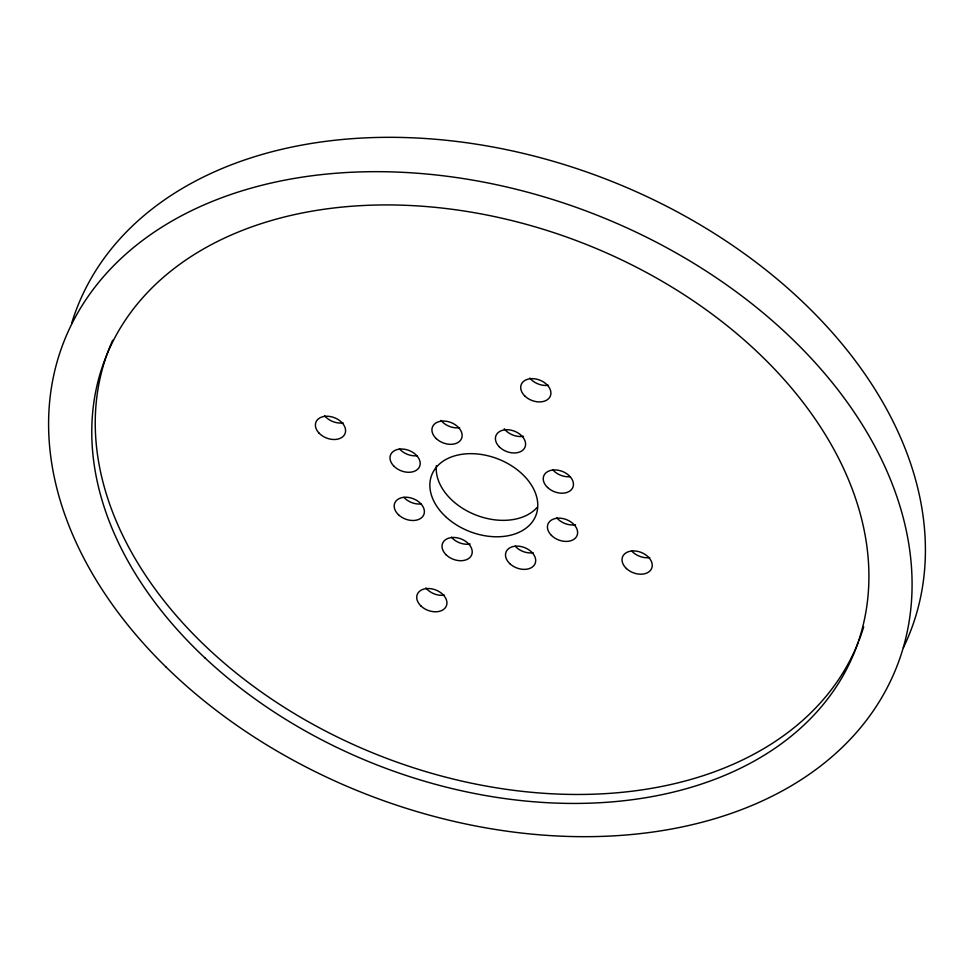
<?xml version="1.0" encoding="UTF-8"?>
<svg xmlns="http://www.w3.org/2000/svg" width="974" height="974" viewBox="0 0 974 974"><rect width="100%" height="100%" fill="white"/><g stroke="black" fill="none" stroke-linecap="round" stroke-linejoin="round"><path stroke-width="1.46" d="M537.149 507.393A55.883 38.96 21.2 0 1 474.472 514.455A55.883 38.96 21.2 0 1 436.376 465.742M470.138 544.028A15.645 10.909 21.2 0 1 451.412 537.185M533.18 552.769A15.645 10.909 21.2 0 1 515.173 546.183M575.537 524.73A15.645 10.909 21.2 0 1 556.811 517.888M570.046 476.7A15.645 10.909 21.2 0 1 552.915 470.004M523.513 436.291A15.645 10.909 21.2 0 1 504.24 428.767M459.618 427.696A15.645 10.909 21.2 0 1 441.039 420.439M417.249 455.722A15.645 10.909 21.2 0 1 399.389 448.746M420.987 503.984A15.645 10.909 21.2 0 1 403.857 497.3M649.78 557.566A15.645 10.909 21.2 0 1 631.749 551.028M444.448 595.163A15.645 10.909 21.2 0 1 425.857 587.955M343.116 422.886A15.645 10.909 21.2 0 1 324.525 415.667M548.435 385.29A15.645 10.909 21.2 0 1 529.844 378.07M858.374 642.073A402.323 280.488 21.2 0 1 374.552 753.62A402.323 280.488 21.2 0 1 112.68 340.243M863.707 626.818A402.323 280.488 21.2 0 1 858.91 640.709M71.784 322.857A447.029 311.656 21.2 0 1 607.727 179.788A447.029 311.656 21.2 0 1 903.422 647.613M445.568 516.573A55.883 38.96 21.2 0 0 535.907 515.429A55.883 38.96 21.2 0 0 469.967 453.665A55.883 38.96 21.2 0 0 445.568 516.573M446.043 554.705A15.645 10.909 21.2 0 0 471.562 555.095A15.645 10.909 21.2 0 0 453.762 537.453A15.645 10.909 21.2 0 0 446.043 554.705M509.852 563.69A15.645 10.909 21.2 0 0 535.164 563.447A15.645 10.909 21.2 0 0 516.768 546.11A15.645 10.909 21.2 0 0 509.852 563.69M551.442 535.408A15.645 10.909 21.2 0 0 576.961 535.797A15.645 10.909 21.2 0 0 559.161 518.156A15.645 10.909 21.2 0 0 551.442 535.408M547.595 487.511A15.645 10.909 21.2 0 0 572.919 487.268A15.645 10.909 21.2 0 0 554.51 469.931A15.645 10.909 21.2 0 0 547.595 487.511M499.431 446.969A15.645 10.909 21.2 0 0 524.937 447.358A15.645 10.909 21.2 0 0 507.137 429.717A15.645 10.909 21.2 0 0 499.431 446.969M436.279 438.629A15.645 10.909 21.2 0 0 461.603 438.373A15.645 10.909 21.2 0 0 443.207 421.048A15.645 10.909 21.2 0 0 436.279 438.629M394.032 466.278A15.645 10.909 21.2 0 0 419.538 466.656A15.645 10.909 21.2 0 0 401.738 449.014A15.645 10.909 21.2 0 0 394.032 466.278M398.536 514.808A15.645 10.909 21.2 0 0 423.86 514.552A15.645 10.909 21.2 0 0 405.464 497.227A15.645 10.909 21.2 0 0 398.536 514.808M525.096 396.26A15.645 10.909 21.2 0 0 550.395 395.931A15.645 10.909 21.2 0 0 531.926 378.642A15.645 10.909 21.2 0 0 525.096 396.26M626.428 568.536A15.645 10.909 21.2 0 0 651.728 568.219A15.645 10.909 21.2 0 0 633.27 550.919A15.645 10.909 21.2 0 0 626.428 568.536M421.109 606.132A15.645 10.909 21.2 0 0 446.409 605.816A15.645 10.909 21.2 0 0 427.939 588.515A15.645 10.909 21.2 0 0 421.109 606.132M319.131 433.211A15.645 10.909 21.2 0 0 344.796 434.161A15.645 10.909 21.2 0 0 327.532 416.251A15.645 10.909 21.2 0 0 319.131 433.211M166.104 667.093A447.029 311.656 21.2 0 0 893.864 673.74A447.029 311.656 21.2 0 0 381.041 171.692A447.029 311.656 21.2 0 0 166.104 667.093M204.942 657.9A402.323 280.488 21.2 0 0 855.44 649.67A402.323 280.488 21.2 0 0 380.627 204.966A402.323 280.488 21.2 0 0 204.942 657.9"/></g></svg>
